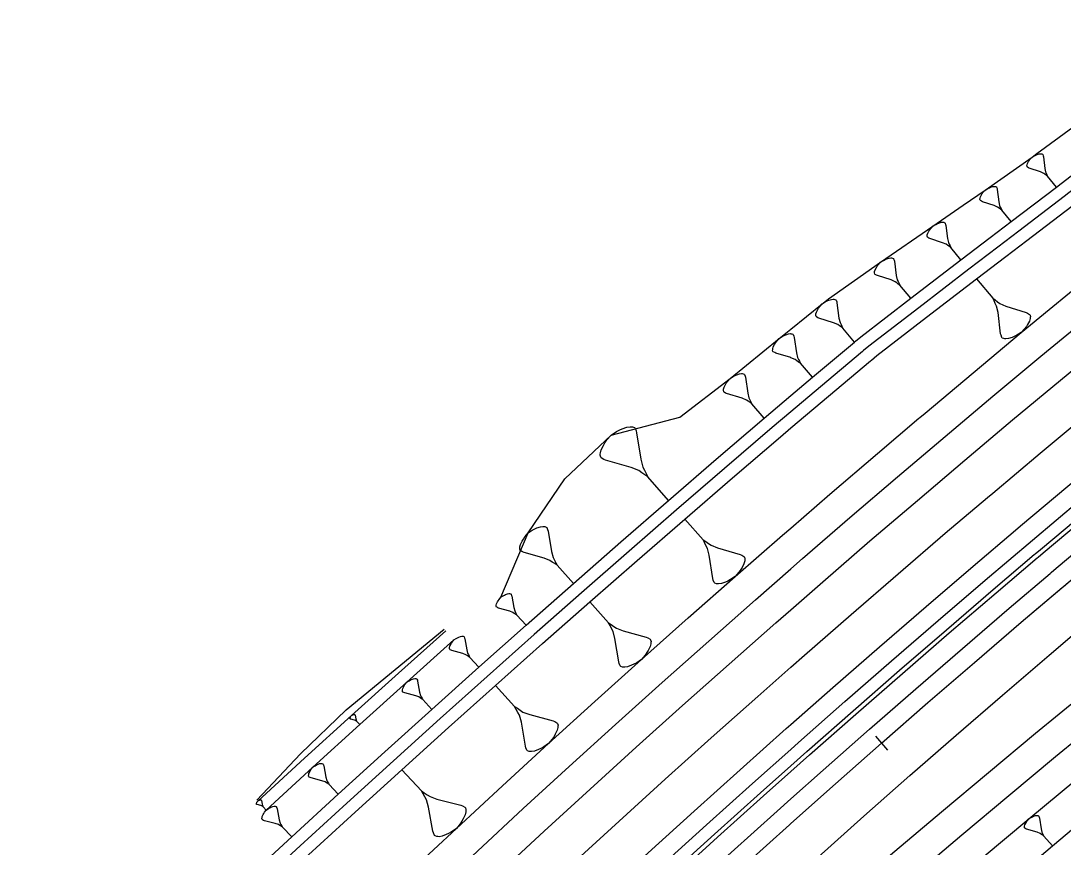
# Model space of a CAD drawing. Extents: x 386614 to 387594, y 803230 to 804419.
# Drawn here: x 387437.5 to 387522.2, y 804332.8 to 804400 of the extents above; entities that cross this region are included whole.
import ezdxf

# ---------------------------------------------------------------- set-up
doc = ezdxf.new("R2010")
doc.units = 0
doc.layers.get('0').update_dxf_attribs({"linetype": 'CONTINUOUS'})

msp = doc.modelspace()

# ---------------------------------------------------------------- linework, layer by layer
at = {"color": 7}
for p, q in [((387519.5879, 804388.934), (387519.7833, 804389.0513)), ((387519.7833, 804389.0513), (387519.9036, 804389.1076)), ((387519.9036, 804389.1076), (387519.999, 804389.1436)), ((387519.999, 804389.1436), (387520.1647, 804389.1953)), ((387520.1647, 804389.1953), (387520.2803, 804389.2063)), ((387520.2803, 804389.2063), (387520.3257, 804389.2017)), ((387520.3257, 804389.2017), (387520.371, 804389.197)), ((387520.371, 804389.197), (387520.4367, 804389.1673)), ((387520.4367, 804389.1673), (387520.457, 804389.1423)), ((387520.457, 804389.1423), (387520.493, 804389.047)), ((387520.493, 804389.047), (387520.5087, 804388.9766)), ((387519.1709, 804388.2209), (387519.1756, 804388.2662)), ((387519.1866, 804388.1506), (387519.1709, 804388.2209)), ((387519.1756, 804388.2662), (387519.1802, 804388.3116)), ((387519.1802, 804388.3116), (387519.2146, 804388.4226)), ((387519.2069, 804388.1256), (387519.1866, 804388.1506)), ((387519.2146, 804388.4226), (387519.2989, 804388.5743)), ((387519.2989, 804388.5743), (387519.3536, 804388.6603)), ((387519.3536, 804388.6603), (387519.4333, 804388.7666)), ((387519.4333, 804388.7666), (387519.5879, 804388.934)), ((387520.5087, 804388.9766), (387520.617, 804388.0262)), ((387519.2929, 804388.0709), (387519.2069, 804388.1256)), ((387519.3586, 804388.0412), (387519.2929, 804388.0709)), ((387520.267, 804387.7415), (387519.3586, 804388.0412)), ((387520.5297, 804387.6228), (387520.267, 804387.7415)), ((387520.636, 804387.5432), (387520.5297, 804387.6228)), ((387520.617, 804388.0262), (387520.6797, 804387.7449)), ((387520.7424, 804387.4635), (387520.636, 804387.5432)), ((387520.6797, 804387.7449), (387520.7361, 804387.6245)), ((387520.7361, 804387.6245), (387520.7924, 804387.5042)), ((387520.8487, 804387.3838), (387520.7424, 804387.4635)), ((387520.7924, 804387.5042), (387520.8487, 804387.3838)), ((387521.5605, 804386.5087), (387520.8487, 804387.3838)), ((387515.9981, 804386.3898), (387516.125, 804386.4499)), ((387516.125, 804386.4499), (387516.2256, 804386.4884)), ((387516.2256, 804386.4884), (387516.4004, 804386.5437)), ((387516.4004, 804386.5437), (387516.5226, 804386.5559)), ((387516.5226, 804386.5559), (387516.5705, 804386.5512)), ((387516.5705, 804386.5512), (387516.6185, 804386.5464)), ((387516.6185, 804386.5464), (387516.688, 804386.5154)), ((387516.688, 804386.5154), (387516.7096, 804386.489)), ((387516.7096, 804386.489), (387516.7481, 804386.3885)), ((387515.3594, 804385.5574), (387515.3641, 804385.6054)), ((387515.3641, 804385.6054), (387515.3999, 804385.7228)), ((387515.3999, 804385.7228), (387515.4884, 804385.8835)), ((387515.4884, 804385.8835), (387515.5457, 804385.9746)), ((387515.5457, 804385.9746), (387515.6295, 804386.0874)), ((387515.6295, 804386.0874), (387515.7922, 804386.2649)), ((387515.7922, 804386.2649), (387515.9981, 804386.3898)), ((387516.7481, 804386.3885), (387516.765, 804386.3142)), ((387516.765, 804386.3142), (387516.8838, 804385.3103)), ((387515.3547, 804385.5095), (387515.3594, 804385.5574)), ((387515.3716, 804385.4353), (387515.3547, 804385.5095)), ((387515.3932, 804385.4089), (387515.3716, 804385.4353)), ((387515.4843, 804385.3515), (387515.3932, 804385.4089)), ((387515.5538, 804385.3205), (387515.4843, 804385.3515)), ((387516.5152, 804385.0079), (387515.5538, 804385.3205)), ((387516.7933, 804384.8837), (387516.5152, 804385.0079)), ((387516.906, 804384.8), (387516.7933, 804384.8837)), ((387516.8838, 804385.3103), (387516.9513, 804385.0133)), ((387517.0188, 804384.7163), (387516.906, 804384.8)), ((387516.9513, 804385.0133), (387517.0113, 804384.8864)), ((387517.0113, 804384.8864), (387517.0714, 804384.7595)), ((387517.0714, 804384.7595), (387517.1315, 804384.6325)), ((387517.1315, 804384.6325), (387517.0188, 804384.7163)), ((387517.8876, 804383.711), (387517.1315, 804384.6325)), ((387511.2766, 804383.0303), (387511.3662, 804383.1523)), ((387511.3662, 804383.1523), (387511.5407, 804383.3445)), ((387511.5407, 804383.3445), (387511.762, 804383.4802)), ((387511.762, 804383.4802), (387511.8985, 804383.5456)), ((387511.8985, 804383.5456), (387512.0068, 804383.5876)), ((387512.0068, 804383.5876), (387512.195, 804383.6482)), ((387512.195, 804383.6482), (387512.3266, 804383.6619)), ((387512.3266, 804383.6619), (387512.3783, 804383.657)), ((387512.3783, 804383.657), (387512.43, 804383.6522)), ((387512.43, 804383.6522), (387512.5051, 804383.6191)), ((387512.5051, 804383.6191), (387512.5285, 804383.5908)), ((387512.5285, 804383.5908), (387512.5705, 804383.4826)), ((387512.5705, 804383.4826), (387512.5891, 804383.4026)), ((387512.5891, 804383.4026), (387512.7223, 804382.3211)), ((387511.073, 804382.5279), (387511.0778, 804382.5796)), ((387511.0916, 804382.448), (387511.073, 804382.5279)), ((387511.0778, 804382.5796), (387511.0827, 804382.6313)), ((387511.0827, 804382.6313), (387511.1207, 804382.7581)), ((387511.115, 804382.4197), (387511.0916, 804382.448)), ((387511.2135, 804382.3583), (387511.115, 804382.4197)), ((387511.1207, 804382.7581), (387511.2152, 804382.9318)), ((387511.2886, 804382.3252), (387511.2135, 804382.3583)), ((387511.2152, 804382.9318), (387511.2766, 804383.0303)), ((387512.3265, 804381.9932), (387511.2886, 804382.3252)), ((387512.7223, 804382.3211), (387512.7966, 804382.0012)), ((387512.627, 804381.8607), (387512.3265, 804381.9932)), ((387512.7489, 804381.771), (387512.627, 804381.8607)), ((387512.8709, 804381.6814), (387512.7489, 804381.771)), ((387512.7966, 804382.0012), (387512.862, 804381.8647)), ((387512.862, 804381.8647), (387512.9274, 804381.7282)), ((387512.9929, 804381.5917), (387512.8709, 804381.6814)), ((387512.9274, 804381.7282), (387512.9929, 804381.5917)), ((387513.8126, 804380.6022), (387512.9929, 804381.5917)), ((387507.2914, 804380.4146), (387507.528, 804380.5613)), ((387507.528, 804380.5613), (387507.6741, 804380.6321)), ((387507.6741, 804380.6321), (387507.7899, 804380.6777)), ((387507.7899, 804380.6777), (387507.9914, 804380.7436)), ((387507.9914, 804380.7436), (387508.1325, 804380.759)), ((387508.1325, 804380.759), (387508.188, 804380.7541)), ((387508.188, 804380.7541), (387508.2434, 804380.7491)), ((387508.2434, 804380.7491), (387508.3242, 804380.714)), ((387508.3242, 804380.714), (387508.3494, 804380.6838)), ((387508.3494, 804380.6838), (387508.395, 804380.5679)), ((387508.395, 804380.5679), (387508.4153, 804380.4823)), ((387506.8038, 804379.6475), (387506.8439, 804379.7837)), ((387506.8439, 804379.7837), (387506.9444, 804379.9704)), ((387506.9444, 804379.9704), (387507.0097, 804380.0764)), ((387507.0097, 804380.0764), (387507.1052, 804380.2076)), ((387507.1052, 804380.2076), (387507.2914, 804380.4146)), ((387508.4153, 804380.4823), (387508.5637, 804379.3232)), ((387506.794, 804379.5366), (387506.7989, 804379.592)), ((387506.8143, 804379.4509), (387506.794, 804379.5366)), ((387506.7989, 804379.592), (387506.8038, 804379.6475)), ((387506.8396, 804379.4207), (387506.8143, 804379.4509)), ((387506.9455, 804379.3554), (387506.8396, 804379.4207)), ((387507.0263, 804379.3203), (387506.9455, 804379.3554)), ((387508.141, 804378.9695), (387507.0263, 804379.3203)), ((387508.4638, 804378.829), (387508.141, 804378.9695)), ((387508.5951, 804378.7334), (387508.4638, 804378.829)), ((387508.5637, 804379.3232), (387508.645, 804378.9805)), ((387508.645, 804378.9805), (387508.7159, 804378.8345)), ((387508.7159, 804378.8345), (387508.7867, 804378.6884)), ((387515.0886, 804379.0621), (387516.3943, 804377.486)), ((387508.7263, 804378.6379), (387508.5951, 804378.7334)), ((387508.8576, 804378.5424), (387508.7263, 804378.6379)), ((387508.7867, 804378.6884), (387508.8576, 804378.5424)), ((387509.7417, 804377.4855), (387508.8576, 804378.5424)), ((387502.5511, 804377.0338), (387502.802, 804377.1912)), ((387502.802, 804377.1912), (387502.957, 804377.2674)), ((387502.957, 804377.2674), (387503.08, 804377.3165)), ((387503.08, 804377.3165), (387503.2941, 804377.3878)), ((387503.2941, 804377.3878), (387503.4441, 804377.405)), ((387503.4441, 804377.405), (387503.5032, 804377.4001)), ((387503.5032, 804377.4001), (387503.5622, 804377.3951)), ((387503.5622, 804377.3951), (387503.6483, 804377.3582)), ((387503.6483, 804377.3582), (387503.6753, 804377.3262)), ((387503.6753, 804377.3262), (387503.7245, 804377.2032)), ((387503.7245, 804377.2032), (387503.7466, 804377.1122)), ((387516.3943, 804377.486), (387516.5886, 804377.3432)), ((387516.4985, 804377.2686), (387516.3943, 804377.486)), ((387516.6027, 804377.0512), (387516.4985, 804377.2686)), ((387516.5886, 804377.3432), (387516.7828, 804377.2004)), ((387516.7828, 804377.2004), (387516.9771, 804377.0576)), ((387502.0368, 804376.2148), (387502.0786, 804376.3599)), ((387502.0786, 804376.3599), (387502.1845, 804376.5591)), ((387502.1845, 804376.5591), (387502.2534, 804376.6723)), ((387502.2534, 804376.6723), (387502.3543, 804376.8124)), ((387502.3543, 804376.8124), (387502.5511, 804377.0338)), ((387503.7466, 804377.1122), (387503.9111, 804375.8798)), ((387516.7069, 804376.8338), (387516.6027, 804377.0512)), ((387516.8253, 804376.3243), (387516.7069, 804376.8338)), ((387517.0374, 804374.6016), (387516.8253, 804376.3243)), ((387516.9771, 804377.0576), (387517.4557, 804376.8466)), ((387517.4557, 804376.8466), (387519.1088, 804376.3177)), ((387519.1088, 804376.3177), (387519.2285, 804376.265)), ((387502.0269, 804376.0967), (387502.0318, 804376.1557)), ((387502.049, 804376.0057), (387502.0269, 804376.0967)), ((387502.0318, 804376.1557), (387502.0368, 804376.2148)), ((387502.0761, 804375.9737), (387502.049, 804376.0057)), ((387502.1892, 804375.9048), (387502.0761, 804375.9737)), ((387502.2753, 804375.8679), (387502.1892, 804375.9048)), ((387503.4633, 804375.501), (387502.2753, 804375.8679)), ((387503.8077, 804375.3534), (387503.4633, 804375.501)), ((387503.9111, 804375.8798), (387503.9996, 804375.5157)), ((387503.9996, 804375.5157), (387504.0758, 804375.3607)), ((387519.3764, 804375.6282), (387519.2259, 804375.3516)), ((387519.2285, 804376.265), (387519.3854, 804376.1672)), ((387519.4369, 804375.8301), (387519.3764, 804375.6282)), ((387519.3854, 804376.1672), (387519.4227, 804376.1222)), ((387519.4227, 804376.1222), (387519.4523, 804375.9948)), ((387519.4446, 804375.9125), (387519.4369, 804375.8301)), ((387519.4523, 804375.9948), (387519.4446, 804375.9125)), ((387499.5946, 804374.5169), (387499.813, 804374.5907)), ((387499.813, 804374.5907), (387499.9663, 804374.6089)), ((387499.9663, 804374.6089), (387500, 804374.6062)), ((387500, 804374.6062), (387500.0267, 804374.6041)), ((387500.0267, 804374.6041), (387500.0871, 804374.5993)), ((387500.0871, 804374.5993), (387500.1752, 804374.5619)), ((387503.9479, 804375.2525), (387503.8077, 804375.3534)), ((387504.0881, 804375.1516), (387503.9479, 804375.2525)), ((387504.0758, 804375.3607), (387504.152, 804375.2057)), ((387504.2283, 804375.0507), (387504.0881, 804375.1516)), ((387504.152, 804375.2057), (387504.2283, 804375.0507)), ((387505.175, 804373.9312), (387504.2283, 804375.0507)), ((387517.067, 804374.4743), (387517.0374, 804374.6016)), ((387518.7074, 804374.6942), (387518.3548, 804374.4781)), ((387518.9853, 804375.0004), (387518.7074, 804374.6942)), ((387519.1281, 804375.1946), (387518.9853, 804375.0004)), ((387519.2259, 804375.3516), (387519.1281, 804375.1946)), ((387498.5751, 804373.5349), (387498.6824, 804373.739)), ((387498.6824, 804373.739), (387498.7524, 804373.8549)), ((387498.7524, 804373.8549), (387498.8549, 804373.9986)), ((387498.8549, 804373.9986), (387499.0552, 804374.2257)), ((387499.0552, 804374.2257), (387499.311, 804374.3876)), ((387499.311, 804374.3876), (387499.4691, 804374.4661)), ((387499.4691, 804374.4661), (387499.5946, 804374.5169)), ((387500.1752, 804374.5619), (387500.203, 804374.5293)), ((387500.203, 804374.5293), (387500.2538, 804374.4038)), ((387500.2538, 804374.4038), (387500.2768, 804374.3109)), ((387500.2768, 804374.3109), (387500.4501, 804373.0519)), ((387517.1339, 804374.3019), (387517.067, 804374.4743)), ((387517.1712, 804374.2568), (387517.1339, 804374.3019)), ((387517.2909, 804374.2041), (387517.1712, 804374.2568)), ((387517.3732, 804374.1964), (387517.2909, 804374.2041)), ((387517.4555, 804374.1886), (387517.3732, 804374.1964)), ((387517.6653, 804374.2105), (387517.4555, 804374.1886)), ((387517.965, 804374.307), (387517.6653, 804374.2105)), ((387518.1374, 804374.3739), (387517.965, 804374.307)), ((387518.3548, 804374.4781), (387518.1374, 804374.3739)), ((387498.5234, 804373.2657), (387498.5282, 804373.326)), ((387498.5464, 804373.1727), (387498.5234, 804373.2657)), ((387498.5282, 804373.326), (387498.533, 804373.3864)), ((387498.533, 804373.3864), (387498.5751, 804373.5349)), ((387498.5742, 804373.1401), (387498.5464, 804373.1727)), ((387498.6901, 804373.0702), (387498.5742, 804373.1401)), ((387498.7782, 804373.0328), (387498.6901, 804373.0702)), ((387499.9941, 804372.6629), (387498.7782, 804373.0328)), ((387500.4501, 804373.0519), (387500.5421, 804372.6802)), ((387500, 804372.6604), (387499.9941, 804372.6629)), ((387500.3466, 804372.5135), (387500, 804372.6604)), ((387500.4903, 804372.4109), (387500.3466, 804372.5135)), ((387500.6341, 804372.3084), (387500.4903, 804372.4109)), ((387500.5421, 804372.6802), (387500.6206, 804372.5221)), ((387500.6206, 804372.5221), (387500.6992, 804372.364)), ((387500.7778, 804372.2059), (387500.6341, 804372.3084)), ((387500.6992, 804372.364), (387500.7778, 804372.2059)), ((387501.7502, 804371.0657), (387500.7778, 804372.2059)), ((387495.3295, 804371.1393), (387495.4912, 804371.2206)), ((387495.4912, 804371.2206), (387495.6196, 804371.2733)), ((387495.6196, 804371.2733), (387495.8431, 804371.3499)), ((387495.8431, 804371.3499), (387496.0001, 804371.3693)), ((387496.0001, 804371.3693), (387496.062, 804371.3647)), ((387496.062, 804371.3647), (387496.1238, 804371.3601)), ((387496.1238, 804371.3601), (387496.2144, 804371.3222)), ((387496.2144, 804371.3222), (387496.243, 804371.289)), ((387496.243, 804371.289), (387496.2956, 804371.1606)), ((387494.5796, 804370.2619), (387494.6886, 804370.4716)), ((387494.6886, 804370.4716), (387494.7597, 804370.5907)), ((387494.7597, 804370.5907), (387494.8641, 804370.7385)), ((387494.8641, 804370.7385), (387495.0682, 804370.9722)), ((387495.0682, 804370.9722), (387495.3295, 804371.1393)), ((387496.2956, 804371.1606), (387496.3196, 804371.0655)), ((387496.3196, 804371.0655), (387496.5035, 804369.7761)), ((387494.5279, 804369.9858), (387494.5325, 804370.0476)), ((387494.5519, 804369.8906), (387494.5279, 804369.9858)), ((387494.5325, 804370.0476), (387494.5371, 804370.1095)), ((387494.5371, 804370.1095), (387494.5796, 804370.2619)), ((387494.5805, 804369.8574), (387494.5519, 804369.8906)), ((387494.6997, 804369.7863), (387494.5805, 804369.8574)), ((387494.7902, 804369.7484), (387494.6997, 804369.7863)), ((387496.038, 804369.3753), (387494.7902, 804369.7484)), ((387496.5035, 804369.7761), (387496.5995, 804369.3956)), ((387496.4, 804369.2238), (387496.038, 804369.3753)), ((387496.5478, 804369.1194), (387496.4, 804369.2238)), ((387496.6956, 804369.0151), (387496.5478, 804369.1194)), ((387496.5995, 804369.3956), (387496.6808, 804369.234)), ((387496.6808, 804369.234), (387496.7621, 804369.0723)), ((387496.8433, 804368.9107), (387496.6956, 804369.0151)), ((387496.7621, 804369.0723), (387496.8433, 804368.9107)), ((387497.8455, 804367.747), (387496.8433, 804368.9107)), ((387486.3191, 804366.8887), (387486.6892, 804367.0196)), ((387486.6892, 804367.0196), (387486.9497, 804367.0543)), ((387486.9497, 804367.0543), (387487.0526, 804367.0476)), ((387487.0526, 804367.0476), (387487.1555, 804367.041)), ((387487.1555, 804367.041), (387487.3065, 804366.9795)), ((387487.3065, 804366.9795), (387487.3545, 804366.9247)), ((387485.0725, 804365.9884), (387485.4079, 804366.3798)), ((387485.4079, 804366.3798), (387485.8395, 804366.6617)), ((387485.8395, 804366.6617), (387486.1067, 804366.7993)), ((387486.1067, 804366.7993), (387486.3191, 804366.8887)), ((387487.3545, 804366.9247), (387487.444, 804366.7123)), ((387487.444, 804366.7123), (387487.4854, 804366.5546)), ((387487.4854, 804366.5546), (387487.8112, 804364.4156)), ((387484.6075, 804365.1922), (387484.7852, 804365.5422)), ((387484.7852, 804365.5422), (387484.9015, 804365.7413)), ((387484.9015, 804365.7413), (387485.0725, 804365.9884)), ((387484.5259, 804364.7326), (387484.5326, 804364.8355)), ((387484.5673, 804364.5749), (387484.5259, 804364.7326)), ((387484.5326, 804364.8355), (387484.5393, 804364.9384)), ((387484.5393, 804364.9384), (387484.6075, 804365.1922)), ((387484.6154, 804364.5202), (387484.5673, 804364.5749)), ((387484.8145, 804364.4039), (387484.6154, 804364.5202)), ((387484.9654, 804364.3424), (387484.8145, 804364.4039)), ((387487.0442, 804363.7423), (387484.9654, 804364.3424)), ((387487.6481, 804363.4964), (387487.0442, 804363.7423)), ((387487.8112, 804364.4156), (387487.9768, 804363.785)), ((387487.9768, 804363.785), (387488.1144, 804363.5178)), ((387487.8952, 804363.3254), (387487.6481, 804363.4964)), ((387488.1424, 804363.1544), (387487.8952, 804363.3254)), ((387488.1144, 804363.5178), (387488.2519, 804363.2505)), ((387488.3895, 804362.9833), (387488.1424, 804363.1544)), ((387488.2519, 804363.2505), (387488.3895, 804362.9833)), ((387490.0727, 804361.0659), (387488.3895, 804362.9833)), ((387491.3921, 804359.5629), (387492.8711, 804357.8781)), ((387478.6759, 804358.4317), (387479.01, 804358.6544)), ((387479.01, 804358.6544), (387479.2171, 804358.7636)), ((387479.2171, 804358.7636), (387479.382, 804358.8348)), ((387479.382, 804358.8348), (387479.6693, 804358.9395)), ((387479.6693, 804358.9395), (387479.872, 804358.9685)), ((387479.872, 804358.9685), (387479.9522, 804358.9641)), ((387479.9522, 804358.9641), (387480.0323, 804358.9596)), ((387480.0323, 804358.9596), (387480.1504, 804358.9129)), ((387480.1504, 804358.9129), (387480.1883, 804358.8705)), ((387480.1883, 804358.8705), (387480.2595, 804358.7057)), ((387480.2595, 804358.7057), (387480.293, 804358.5832)), ((387480.293, 804358.5832), (387480.5626, 804356.9194)), ((387478.0612, 804357.5006), (387478.1971, 804357.7746)), ((387478.1971, 804357.7746), (387478.2862, 804357.9305)), ((387478.2862, 804357.9305), (387478.4176, 804358.1243)), ((387478.4176, 804358.1243), (387478.6759, 804358.4317)), ((387492.8711, 804357.8781), (387493.0883, 804357.7279)), ((387492.992, 804357.6433), (387492.8711, 804357.8781)), ((387493.1129, 804357.4085), (387492.992, 804357.6433)), ((387493.0883, 804357.7279), (387493.3054, 804357.5776)), ((387478.0011, 804357.142), (387478.0056, 804357.2222)), ((387478.0346, 804357.0195), (387478.0011, 804357.142)), ((387478.0056, 804357.2222), (387478.01, 804357.3024)), ((387478.01, 804357.3024), (387478.0612, 804357.5006)), ((387478.0724, 804356.9772), (387478.0346, 804357.0195)), ((387478.2283, 804356.8881), (387478.0724, 804356.9772)), ((387478.3464, 804356.8413), (387478.2283, 804356.8881)), ((387479.9701, 804356.3893), (387478.3464, 804356.8413)), ((387480.5626, 804356.9194), (387480.6963, 804356.4294)), ((387493.2338, 804357.1737), (387493.1129, 804357.4085)), ((387493.3793, 804356.6196), (387493.2338, 804357.1737)), ((387493.3054, 804357.5776), (387493.5226, 804357.4273)), ((387493.5226, 804357.4273), (387494.0532, 804357.2112)), ((387494.0532, 804357.2112), (387495.8798, 804356.6839)), ((387480.4423, 804356.2022), (387479.9701, 804356.3893)), ((387480.6361, 804356.0708), (387480.4423, 804356.2022)), ((387480.8299, 804355.9394), (387480.6361, 804356.0708)), ((387480.6963, 804356.4294), (387480.8054, 804356.2223)), ((387480.8054, 804356.2223), (387480.9146, 804356.0151)), ((387480.9146, 804356.0151), (387481.0237, 804355.808)), ((387493.6655, 804354.7401), (387493.3793, 804356.6196)), ((387495.8798, 804356.6839), (387496.0124, 804356.6299)), ((387496.0124, 804356.6299), (387496.1873, 804356.5277)), ((387496.1873, 804356.5277), (387496.2296, 804356.4796)), ((387496.2542, 804356.1603), (387496.1943, 804355.9372)), ((387496.2296, 804356.4796), (387496.266, 804356.3411)), ((387496.2601, 804356.2507), (387496.2542, 804356.1603)), ((387496.266, 804356.3411), (387496.2601, 804356.2507)), ((387481.0237, 804355.808), (387480.8299, 804355.9394)), ((387482.3491, 804354.3269), (387481.0237, 804355.808)), ((387495.7857, 804355.2376), (387495.491, 804354.8937)), ((387495.936, 804355.4548), (387495.7857, 804355.2376)), ((387496.0381, 804355.6297), (387495.936, 804355.4548)), ((387496.1943, 804355.9372), (387496.0381, 804355.6297)), ((387493.7019, 804354.6016), (387493.6655, 804354.7401)), ((387493.7805, 804354.4149), (387493.7019, 804354.6016)), ((387493.8228, 804354.3668), (387493.7805, 804354.4149)), ((387493.9554, 804354.3128), (387493.8228, 804354.3668)), ((387494.0458, 804354.3069), (387493.9554, 804354.3128)), ((387494.1362, 804354.301), (387494.0458, 804354.3069)), ((387494.3651, 804354.3315), (387494.1362, 804354.301)), ((387494.6903, 804354.4465), (387494.3651, 804354.3315)), ((387494.877, 804354.5251), (387494.6903, 804354.4465)), ((387495.1118, 804354.646), (387494.877, 804354.5251)), ((387495.491, 804354.8937), (387495.1118, 804354.646)), ((387476.7547, 804353.3914), (387476.846, 804353.4315)), ((387476.846, 804353.4315), (387477.0053, 804353.4904)), ((387477.0053, 804353.4904), (387477.1178, 804353.507)), ((387477.1178, 804353.507), (387477.1623, 804353.5047)), ((387477.1623, 804353.5047), (387477.2069, 804353.5025)), ((387477.2069, 804353.5025), (387477.2726, 804353.4768)), ((387477.2726, 804353.4768), (387477.2937, 804353.4534)), ((387477.2937, 804353.4534), (387477.3337, 804353.3621)), ((387476.0859, 804352.5322), (387476.0881, 804352.5767)), ((387476.0881, 804352.5767), (387476.116, 804352.687)), ((387476.116, 804352.687), (387476.1908, 804352.8395)), ((387476.1908, 804352.8395), (387476.2398, 804352.9263)), ((387476.2398, 804352.9263), (387476.3123, 804353.0343)), ((387476.3123, 804353.0343), (387476.455, 804353.2057)), ((387476.455, 804353.2057), (387476.6399, 804353.3303)), ((387476.6399, 804353.3303), (387476.7547, 804353.3914)), ((387477.3337, 804353.3621), (387477.3526, 804353.2941)), ((387477.3526, 804353.2941), (387477.5067, 804352.3708)), ((387483.6828, 804352.8365), (387485.1969, 804351.1445)), ((387476.0836, 804352.4876), (387476.0859, 804352.5322)), ((387476.1025, 804352.4197), (387476.0836, 804352.4876)), ((387476.1236, 804352.3963), (387476.1025, 804352.4197)), ((387476.2105, 804352.3472), (387476.1236, 804352.3963)), ((387476.2762, 804352.3216), (387476.2105, 804352.3472)), ((387477.1791, 804352.0748), (387476.2762, 804352.3216)), ((387477.4419, 804351.9722), (387477.1791, 804352.0748)), ((387477.5498, 804351.8997), (387477.4419, 804351.9722)), ((387477.5067, 804352.3708), (387477.5823, 804352.099)), ((387477.6578, 804351.8272), (387477.5498, 804351.8997)), ((387477.5823, 804352.099), (387477.6434, 804351.9843)), ((387477.6434, 804351.9843), (387477.7046, 804351.8695)), ((387477.7658, 804351.7548), (387477.6578, 804351.8272)), ((387477.7046, 804351.8695), (387477.7658, 804351.7548)), ((387478.5058, 804350.9357), (387477.7658, 804351.7548)), ((387485.1969, 804351.1445), (387485.4183, 804350.9944)), ((387485.3216, 804350.9078), (387485.1969, 804351.1445)), ((387485.4463, 804350.6712), (387485.3216, 804350.9078)), ((387485.4183, 804350.9944), (387485.6397, 804350.8442)), ((387485.571, 804350.4346), (387485.4463, 804350.6712)), ((387485.7237, 804349.8748), (387485.571, 804350.4346)), ((387485.6397, 804350.8442), (387485.8611, 804350.6941)), ((387485.8611, 804350.6941), (387486.4005, 804350.4804)), ((387486.4005, 804350.4804), (387488.2556, 804349.964)), ((387486.0317, 804347.974), (387485.7237, 804349.8748)), ((387488.2556, 804349.964), (387488.3905, 804349.9106)), ((387488.3905, 804349.9106), (387488.5686, 804349.8088)), ((387488.5813, 804349.2108), (387488.4261, 804348.8978)), ((387488.5686, 804349.8088), (387488.6118, 804349.7604)), ((387488.6399, 804349.4373), (387488.5813, 804349.2108)), ((387488.6118, 804349.7604), (387488.65, 804349.6205)), ((387488.6449, 804349.5289), (387488.6399, 804349.4373)), ((387488.65, 804349.6205), (387488.6449, 804349.5289)), ((387488.1743, 804348.4983), (387487.8791, 804348.1471)), ((387488.3244, 804348.7197), (387488.1743, 804348.4983)), ((387488.4261, 804348.8978), (387488.3244, 804348.7197)), ((387486.0699, 804347.834), (387486.0317, 804347.974)), ((387486.1514, 804347.6457), (387486.0699, 804347.834)), ((387486.1946, 804347.5974), (387486.1514, 804347.6457)), ((387486.3295, 804347.544), (387486.1946, 804347.5974)), ((387486.4211, 804347.5389), (387486.3295, 804347.544)), ((387486.5127, 804347.5338), (387486.4211, 804347.5389)), ((387486.7443, 804347.5669), (387486.5127, 804347.5338)), ((387487.0725, 804347.6865), (387486.7443, 804347.5669)), ((387487.2608, 804347.7679), (387487.0725, 804347.6865)), ((387487.4974, 804347.8926), (387487.2608, 804347.7679)), ((387487.8791, 804348.1471), (387487.4974, 804347.8926)), ((387476.0227, 804346.0525), (387477.5775, 804344.3479)), ((387477.5775, 804344.3479), (387477.8039, 804344.1975)), ((387477.7065, 804344.1087), (387477.5775, 804344.3479)), ((387477.8355, 804343.8695), (387477.7065, 804344.1087)), ((387477.8039, 804344.1975), (387478.0303, 804344.0471)), ((387464.2086, 804343.3687), (387464.2091, 804343.3833)), ((387464.2151, 804343.3466), (387464.2086, 804343.3687)), ((387464.2091, 804343.3833), (387464.2096, 804343.3979)), ((387464.2096, 804343.3979), (387464.2182, 804343.434)), ((387464.2221, 804343.3391), (387464.2151, 804343.3466)), ((387464.2182, 804343.434), (387464.242, 804343.4842)), ((387464.2507, 804343.3234), (387464.2221, 804343.3391)), ((387464.242, 804343.4842), (387464.2576, 804343.5129)), ((387464.2723, 804343.3154), (387464.2507, 804343.3234)), ((387464.2576, 804343.5129), (387464.2808, 804343.5485)), ((387464.5686, 804343.2389), (387464.2723, 804343.3154)), ((387464.2808, 804343.5485), (387464.3266, 804343.6052)), ((387464.3266, 804343.6052), (387464.3865, 804343.6468)), ((387464.3865, 804343.6468), (387464.4237, 804343.6673)), ((387464.4237, 804343.6673), (387464.4534, 804343.6808)), ((387464.4534, 804343.6808), (387464.5051, 804343.7008)), ((387464.5051, 804343.7008), (387464.5418, 804343.7068)), ((387464.5418, 804343.7068), (387464.5564, 804343.7062)), ((387464.5564, 804343.7062), (387464.571, 804343.7057)), ((387464.571, 804343.7057), (387464.5926, 804343.6976)), ((387464.5926, 804343.6976), (387464.5996, 804343.6901)), ((387464.5996, 804343.6901), (387464.6131, 804343.6604)), ((387464.6131, 804343.6604), (387464.6196, 804343.6383)), ((387464.6196, 804343.6383), (387464.6743, 804343.3372)), ((387464.6743, 804343.3372), (387464.7002, 804343.2487)), ((387464.7002, 804343.2487), (387464.7208, 804343.2115)), ((387477.9645, 804343.6302), (387477.8355, 804343.8695)), ((387478.1251, 804343.0629), (387477.9645, 804343.6302)), ((387478.0303, 804344.0471), (387478.2567, 804343.8968)), ((387478.2567, 804343.8968), (387478.8069, 804343.6848)), ((387478.8069, 804343.6848), (387480.6967, 804343.1781)), ((387464.6549, 804343.2066), (387464.5686, 804343.2389)), ((387464.6906, 804343.1834), (387464.6549, 804343.2066)), ((387464.7262, 804343.1602), (387464.6906, 804343.1834)), ((387464.7208, 804343.2115), (387464.7413, 804343.1743)), ((387464.7618, 804343.1371), (387464.7262, 804343.1602)), ((387464.7413, 804343.1743), (387464.7618, 804343.1371)), ((387465.0075, 804342.8728), (387464.7618, 804343.1371)), ((387478.4564, 804341.1346), (387478.1251, 804343.0629)), ((387480.6967, 804343.1781), (387480.8343, 804343.1251)), ((387480.8343, 804343.1251), (387481.0163, 804343.0234)), ((387481.035, 804342.4159), (387480.8804, 804342.0964)), ((387481.0163, 804343.0234), (387481.0607, 804342.9747)), ((387481.0923, 804342.6466), (387481.035, 804342.4159)), ((387481.0607, 804342.9747), (387481.1008, 804342.8329)), ((387481.0966, 804342.7397), (387481.0923, 804342.6466)), ((387481.1008, 804342.8329), (387481.0966, 804342.7397)), ((387480.6283, 804341.688), (387480.3318, 804341.3284)), ((387480.7787, 804341.9144), (387480.6283, 804341.688)), ((387480.8804, 804342.0964), (387480.7787, 804341.9144)), ((387478.4966, 804340.9927), (387478.4564, 804341.1346)), ((387478.5812, 804340.8022), (387478.4966, 804340.9927)), ((387478.6256, 804340.7535), (387478.5812, 804340.8022)), ((387478.7631, 804340.7005), (387478.6256, 804340.7535)), ((387479.1843, 804340.7278), (387478.9494, 804340.692)), ((387479.5167, 804340.8525), (387479.1843, 804340.7278)), ((387479.7072, 804340.9371), (387479.5167, 804340.8525)), ((387479.9465, 804341.0661), (387479.7072, 804340.9371)), ((387480.3318, 804341.3284), (387479.9465, 804341.0661)), ((387478.8563, 804340.6962), (387478.7631, 804340.7005)), ((387478.9494, 804340.692), (387478.8563, 804340.6962)), ((387468.4121, 804339.211), (387470.0133, 804337.4888)), ((387470.0133, 804337.4888), (387470.2455, 804337.3377)), ((387470.1471, 804337.2462), (387470.0133, 804337.4888)), ((387470.2455, 804337.3377), (387470.4777, 804337.1867)), ((387456.6092, 804336.4589), (387456.6174, 804336.4951)), ((387456.6174, 804336.4951), (387456.6407, 804336.5456)), ((387456.6407, 804336.5456), (387456.656, 804336.5743)), ((387456.656, 804336.5743), (387456.6789, 804336.6102)), ((387456.6789, 804336.6102), (387456.7241, 804336.6673)), ((387456.7241, 804336.6673), (387456.7836, 804336.7094)), ((387456.7836, 804336.7094), (387456.8206, 804336.7303)), ((387456.8206, 804336.7303), (387456.8502, 804336.7441)), ((387456.8502, 804336.7441), (387456.9018, 804336.7646)), ((387456.9018, 804336.7646), (387456.9384, 804336.7709)), ((387456.9384, 804336.7709), (387456.953, 804336.7705)), ((387456.953, 804336.7705), (387456.9676, 804336.7701)), ((387456.9676, 804336.7701), (387456.9892, 804336.7623)), ((387456.9892, 804336.7623), (387456.9963, 804336.7548)), ((387456.9963, 804336.7548), (387457.0101, 804336.7252)), ((387457.0101, 804336.7252), (387457.0168, 804336.7032)), ((387457.0168, 804336.7032), (387457.0744, 804336.4026)), ((387470.2809, 804337.0037), (387470.1471, 804337.2462)), ((387470.4147, 804336.7611), (387470.2809, 804337.0037)), ((387470.5839, 804336.1844), (387470.4147, 804336.7611)), ((387470.4777, 804337.1867), (387470.7099, 804337.0356)), ((387470.7099, 804337.0356), (387471.2727, 804336.8249)), ((387471.2727, 804336.8249), (387473.2038, 804336.3268)), ((387456.6084, 804336.4297), (387456.6088, 804336.4443)), ((387456.6151, 804336.4077), (387456.6084, 804336.4297)), ((387456.6088, 804336.4443), (387456.6092, 804336.4589)), ((387456.6222, 804336.4002), (387456.6151, 804336.4077)), ((387456.6509, 804336.3848), (387456.6222, 804336.4002)), ((387456.6726, 804336.377), (387456.6509, 804336.3848)), ((387456.9696, 804336.3034), (387456.6726, 804336.377)), ((387457.0563, 804336.2719), (387456.9696, 804336.3034)), ((387457.0921, 804336.249), (387457.0563, 804336.2719)), ((387457.0744, 804336.4026), (387457.1012, 804336.3144)), ((387457.128, 804336.2262), (387457.0921, 804336.249)), ((387457.1012, 804336.3144), (387457.122, 804336.2774)), ((387457.122, 804336.2774), (387457.1429, 804336.2404)), ((387457.1638, 804336.2033), (387457.128, 804336.2262)), ((387457.1429, 804336.2404), (387457.1638, 804336.2033)), ((387457.412, 804335.9414), (387457.1638, 804336.2033)), ((387470.9403, 804334.2223), (387470.5839, 804336.1844)), ((387473.2038, 804336.3268), (387473.3445, 804336.2741)), ((387473.3445, 804336.2741), (387473.5309, 804336.1723)), ((387473.5309, 804336.1723), (387473.5767, 804336.123)), ((387473.6121, 804335.789), (387473.5559, 804335.5533)), ((387473.5767, 804336.123), (387473.619, 804335.9789)), ((387473.6155, 804335.8839), (387473.6121, 804335.789)), ((387473.619, 804335.9789), (387473.6155, 804335.8839)), ((387473.1485, 804334.8075), (387472.8498, 804334.4381)), ((387473.2995, 804335.0397), (387473.1485, 804334.8075)), ((387473.4014, 804335.2262), (387473.2995, 804335.0397)), ((387473.5559, 804335.5533), (387473.4014, 804335.2262)), ((387519.0019, 804334.7368), (387519.0756, 804334.8802)), ((387519.0756, 804334.8802), (387519.1237, 804334.9617)), ((387519.1237, 804334.9617), (387519.1945, 804335.0629)), ((387519.1945, 804335.0629), (387519.333, 804335.223)), ((387519.333, 804335.223), (387519.5108, 804335.3379)), ((387519.5108, 804335.3379), (387519.6208, 804335.3939)), ((387519.6208, 804335.3939), (387519.7082, 804335.4302)), ((387519.7082, 804335.4302), (387519.8604, 804335.4832)), ((387519.8604, 804335.4832), (387519.9675, 804335.497)), ((387519.9675, 804335.497), (387520.0097, 804335.494)), ((387520.0097, 804335.494), (387520.052, 804335.4911)), ((387520.052, 804335.4911), (387520.1139, 804335.4655)), ((387520.1139, 804335.4655), (387520.1335, 804335.443)), ((387520.1335, 804335.443), (387520.1698, 804335.3555)), ((387520.1698, 804335.3555), (387520.1865, 804335.2907)), ((387520.1865, 804335.2907), (387520.3161, 804334.4116)), ((387470.9826, 804334.0782), (387470.9403, 804334.2223)), ((387471.0706, 804333.8848), (387470.9826, 804334.0782)), ((387472.0237, 804333.9452), (387471.6861, 804333.8148)), ((387472.217, 804334.0332), (387472.0237, 804333.9452)), ((387472.4596, 804334.167), (387472.217, 804334.0332)), ((387472.8498, 804334.4381), (387472.4596, 804334.167)), ((387518.9675, 804334.5482), (387518.9705, 804334.5905)), ((387518.9842, 804334.4834), (387518.9675, 804334.5482)), ((387518.9705, 804334.5905), (387518.9734, 804334.6327)), ((387518.9734, 804334.6327), (387519.0019, 804334.7368)), ((387519.0039, 804334.4608), (387518.9842, 804334.4834)), ((387519.0854, 804334.4127), (387519.0039, 804334.4608)), ((387519.1473, 804334.3871), (387519.0854, 804334.4127)), ((387519.9998, 804334.1366), (387519.1473, 804334.3871)), ((387520.2473, 804334.0344), (387519.9998, 804334.1366)), ((387520.3485, 804333.9637), (387520.2473, 804334.0344)), ((387520.3161, 804334.4116), (387520.3829, 804334.1523)), ((387520.4497, 804333.893), (387520.3485, 804333.9637)), ((387520.3829, 804334.1523), (387520.4389, 804334.0423)), ((387520.4389, 804334.0423), (387520.4949, 804333.9323)), ((387520.4949, 804333.9323), (387520.5508, 804333.8222)), ((387471.1164, 804333.8356), (387471.0706, 804333.8848)), ((387471.2571, 804333.7829), (387471.1164, 804333.8356)), ((387471.3521, 804333.7795), (387471.2571, 804333.7829)), ((387471.447, 804333.776), (387471.3521, 804333.7795)), ((387471.6861, 804333.8148), (387471.447, 804333.776)), ((387520.5508, 804333.8222), (387520.4497, 804333.893)), ((387521.2384, 804333.0315), (387520.5508, 804333.8222))]:
    msp.add_line(p, q, dxfattribs=at)
at = {"color": 1}
for p, q in [((387473.0355, 804349.9698), (387473.1915, 804350.0283)), ((387473.1915, 804350.0283), (387473.3017, 804350.0452)), ((387473.3017, 804350.0452), (387473.3454, 804350.0431)), ((387473.3454, 804350.0431), (387473.3891, 804350.0411)), ((387473.3891, 804350.0411), (387473.4536, 804350.0163)), ((387472.2963, 804349.1281), (387472.3232, 804349.2363)), ((387472.3232, 804349.2363), (387472.3957, 804349.3862)), ((387472.3957, 804349.3862), (387472.4434, 804349.4716)), ((387472.4434, 804349.4716), (387472.514, 804349.5778)), ((387472.514, 804349.5778), (387472.6531, 804349.7466)), ((387472.6531, 804349.7466), (387472.8339, 804349.8696)), ((387472.8339, 804349.8696), (387472.9461, 804349.9301)), ((387472.9461, 804349.9301), (387473.0355, 804349.9698)), ((387473.4536, 804350.0163), (387473.4745, 804349.9934)), ((387473.4745, 804349.9934), (387473.5141, 804349.904)), ((387473.5141, 804349.904), (387473.533, 804349.8375)), ((387473.533, 804349.8375), (387473.6884, 804348.9328)), ((387472.2923, 804349.0407), (387472.2943, 804349.0844)), ((387472.3111, 804348.9742), (387472.2923, 804349.0407)), ((387472.2943, 804349.0844), (387472.2963, 804349.1281)), ((387472.332, 804348.9513), (387472.3111, 804348.9742)), ((387472.4174, 804348.9036), (387472.332, 804348.9513)), ((387472.4819, 804348.8787), (387472.4174, 804348.9036)), ((387473.3686, 804348.641), (387472.4819, 804348.8787)), ((387473.6267, 804348.5415), (387473.3686, 804348.641)), ((387473.7329, 804348.471), (387473.6267, 804348.5415)), ((387473.6884, 804348.9328), (387473.7638, 804348.6666)), ((387473.8391, 804348.4004), (387473.7329, 804348.471)), ((387473.7638, 804348.6666), (387473.8243, 804348.5544)), ((387473.8243, 804348.5544), (387473.8848, 804348.4421)), ((387473.9454, 804348.3299), (387473.8391, 804348.4004)), ((387473.8848, 804348.4421), (387473.9454, 804348.3299)), ((387474.6748, 804347.5301), (387473.9454, 804348.3299)), ((387468.4702, 804345.6967), (387468.4966, 804345.8051)), ((387468.4966, 804345.8051), (387468.5684, 804345.9553)), ((387468.5684, 804345.9553), (387468.6157, 804346.0409)), ((387468.6157, 804346.0409), (387468.6858, 804346.1475)), ((387468.6858, 804346.1475), (387468.8241, 804346.3169)), ((387468.8241, 804346.3169), (387469.0043, 804346.4408)), ((387469.0043, 804346.4408), (387469.1162, 804346.5019)), ((387469.1162, 804346.5019), (387469.2054, 804346.542)), ((387469.2054, 804346.542), (387469.3611, 804346.6012)), ((387469.3611, 804346.6012), (387469.4712, 804346.6186)), ((387469.4712, 804346.6186), (387469.5149, 804346.6168)), ((387469.5149, 804346.6168), (387469.5586, 804346.615)), ((387469.5586, 804346.615), (387469.6233, 804346.5904)), ((387469.6233, 804346.5904), (387469.6442, 804346.5677)), ((387469.6442, 804346.5677), (387469.6843, 804346.4785)), ((387469.6843, 804346.4785), (387469.7035, 804346.412)), ((387469.7035, 804346.412), (387469.8633, 804345.508)), ((387468.4666, 804345.6093), (387468.4684, 804345.653)), ((387468.4858, 804345.5429), (387468.4666, 804345.6093)), ((387468.4684, 804345.653), (387468.4702, 804345.6967)), ((387468.5067, 804345.5201), (387468.4858, 804345.5429)), ((387468.5923, 804345.4728), (387468.5067, 804345.5201)), ((387468.657, 804345.4483), (387468.5923, 804345.4728)), ((387469.5448, 804345.2147), (387468.657, 804345.4483)), ((387469.8034, 804345.1165), (387469.5448, 804345.2147)), ((387469.9099, 804345.0465), (387469.8034, 804345.1165)), ((387469.8633, 804345.508), (387469.9399, 804345.2422)), ((387470.0165, 804344.9764), (387469.9099, 804345.0465)), ((387469.9399, 804345.2422), (387470.0009, 804345.1303)), ((387470.0009, 804345.1303), (387470.062, 804345.0183)), ((387470.123, 804344.9064), (387470.0165, 804344.9764)), ((387470.062, 804345.0183), (387470.123, 804344.9064)), ((387470.8563, 804344.1101), (387470.123, 804344.9064)), ((387460.8809, 804338.8994), (387460.9513, 804339.0503)), ((387460.9513, 804339.0503), (387460.9978, 804339.1364)), ((387460.9978, 804339.1364), (387461.0668, 804339.2436)), ((387461.0668, 804339.2436), (387461.2035, 804339.4143)), ((387461.2035, 804339.4143), (387461.3825, 804339.5399)), ((387461.3825, 804339.5399), (387461.4939, 804339.6021)), ((387461.4939, 804339.6021), (387461.5827, 804339.643)), ((387461.5827, 804339.643), (387461.7378, 804339.7037)), ((387461.7378, 804339.7037), (387461.8477, 804339.7221)), ((387461.8477, 804339.7221), (387461.8915, 804339.7208)), ((387461.8915, 804339.7208), (387461.9352, 804339.7194)), ((387461.9352, 804339.7194), (387462.0001, 804339.6954)), ((387462.0001, 804339.6954), (387462.0212, 804339.6729)), ((387462.0212, 804339.6729), (387462.0622, 804339.5841)), ((387462.0622, 804339.5841), (387462.082, 804339.5178)), ((387462.082, 804339.5178), (387462.2503, 804338.6154)), ((387460.8528, 804338.7034), (387460.8542, 804338.7471)), ((387460.8726, 804338.6371), (387460.8528, 804338.7034)), ((387460.8542, 804338.7471), (387460.8556, 804338.7908)), ((387460.8556, 804338.7908), (387460.8809, 804338.8994)), ((387460.8937, 804338.6145), (387460.8726, 804338.6371)), ((387460.9798, 804338.5681), (387460.8937, 804338.6145)), ((387461.0447, 804338.5441), (387460.9798, 804338.5681)), ((387461.9346, 804338.3191), (387461.0447, 804338.5441)), ((387462.1942, 804338.2233), (387461.9346, 804338.3191)), ((387462.3014, 804338.1543), (387462.1942, 804338.2233)), ((387462.2503, 804338.6154), (387462.3295, 804338.3503)), ((387462.3295, 804338.3503), (387462.3916, 804338.239)), ((387462.3916, 804338.239), (387462.4537, 804338.1276)), ((387462.4086, 804338.0853), (387462.3014, 804338.1543)), ((387462.5158, 804338.0162), (387462.4086, 804338.0853)), ((387462.4537, 804338.1276), (387462.5158, 804338.0162)), ((387463.2567, 804337.227), (387462.5158, 804338.0162)), ((387457.1615, 804335.5763), (387457.2076, 804335.6625)), ((387457.2076, 804335.6625), (387457.2761, 804335.7701)), ((387457.2761, 804335.7701), (387457.412, 804335.9414)), ((387457.412, 804335.9414), (387457.5904, 804336.0679)), ((387457.5904, 804336.0679), (387457.7015, 804336.1306)), ((387457.7015, 804336.1306), (387457.7901, 804336.1719)), ((387457.7901, 804336.1719), (387457.9449, 804336.2334)), ((387457.9449, 804336.2334), (387458.0548, 804336.2523)), ((387458.0548, 804336.2523), (387458.0985, 804336.2512)), ((387458.0985, 804336.2512), (387458.1422, 804336.25)), ((387458.1422, 804336.25), (387458.2072, 804336.2264)), ((387458.2072, 804336.2264), (387458.2285, 804336.2039)), ((387458.2285, 804336.2039), (387458.2699, 804336.1153)), ((387458.2699, 804336.1153), (387458.29, 804336.0491)), ((387458.29, 804336.0491), (387458.4627, 804335.1475)), ((387457.0647, 804335.2288), (387457.0659, 804335.2725)), ((387457.0848, 804335.1627), (387457.0647, 804335.2288)), ((387457.0659, 804335.2725), (387457.067, 804335.3163)), ((387457.067, 804335.3163), (387457.0918, 804335.425)), ((387457.1061, 804335.1402), (387457.0848, 804335.1627)), ((387457.0918, 804335.425), (387457.1615, 804335.5763)), ((387457.1923, 804335.0941), (387457.1061, 804335.1402)), ((387457.2573, 804335.0705), (387457.1923, 804335.0941)), ((387458.1484, 804334.8497), (387457.2573, 804335.0705)), ((387458.4084, 804334.7552), (387458.1484, 804334.8497)), ((387458.4627, 804335.1475), (387458.5431, 804334.8828)), ((387458.5431, 804334.8828), (387458.6057, 804334.7718)), ((387458.5159, 804334.6867), (387458.4084, 804334.7552)), ((387458.6234, 804334.6181), (387458.5159, 804334.6867)), ((387458.6057, 804334.7718), (387458.6683, 804334.6607)), ((387458.731, 804334.5496), (387458.6234, 804334.6181)), ((387458.6683, 804334.6607), (387458.731, 804334.5496)), ((387459.4756, 804333.7639), (387458.731, 804334.5496))]:
    msp.add_line(p, q, dxfattribs=at)
at = {"color": 3}
msp.add_line((387506.8711, 804341.9301), (387507.8607, 804340.8028), dxfattribs=at)
at = {"color": 1, "linetype": 'CONTINUOUS'}
for points in [[(387500, 804358.8273), (387503.1668, 804361.5675), (387507.0285, 804364.8769), (387510.4063, 804367.7456), (387510.484, 804367.8113), (387510.9058, 804368.1678), (387514.7988, 804371.4403), (387518.7074, 804374.6942), (387520.9822, 804376.5735), (387522.6313, 804377.9294), (387526.1803, 804380.8286), (387526.564, 804381.1407), (387530.443, 804384.2956), (387534.322, 804387.4505), (387538.201, 804390.6054), (387538.2136, 804390.6156), (387542.08, 804393.7603), (387545.959, 804396.9152), (387549.5028, 804399.7976), (387549.7517, 804400)], [(387500, 804369.5782), (387501.7502, 804371.0657), (387505.175, 804373.9312), (387505.2538, 804373.9968), (387505.6815, 804374.3529), (387509.7417, 804377.4855), (387513.8126, 804380.6022), (387516.1752, 804382.4084), (387517.8876, 804383.711), (387521.5605, 804386.5087), (387521.9536, 804386.8092), (387525.9264, 804389.8488), (387529.8958, 804392.8926), (387533.8617, 804395.9406), (387533.8746, 804395.9505), (387537.8243, 804398.9928), (387539.129, 804400)], [(387451.9511, 804326.7949), (387455.707, 804330.2865), (387459.4756, 804333.7639), (387463.2567, 804337.227), (387467.0503, 804340.6757), (387470.8563, 804344.1101), (387474.6748, 804347.5301), (387478.5058, 804350.9357), (387482.3491, 804354.3269), (387486.2047, 804357.7037), (387490.0727, 804361.0659), (387493.9529, 804364.4137), (387497.8455, 804367.747), (387500, 804369.5782)], [(387500, 804339.5252), (387501.2947, 804340.6782), (387505.0569, 804343.9967), (387508.8349, 804347.2973), (387512.6285, 804350.5799), (387516.4377, 804353.8444), (387519.7697, 804356.6742), (387519.8463, 804356.739), (387520.2624, 804357.0906), (387524.1026, 804360.3187)], [(387500, 804339.0565), (387501.5269, 804340.4163), (387505.2878, 804343.7337), (387509.0645, 804347.0332), (387512.8569, 804350.3147), (387516.6648, 804353.5781), (387519.9957, 804356.407), (387520.0723, 804356.4717), (387520.4883, 804356.8233), (387524.3272, 804360.0502)], [(387437.4887, 804300), (387440.0066, 804302.5629), (387443.588, 804306.1737), (387447.1865, 804309.7674), (387450.8022, 804313.344), (387454.4348, 804316.9033), (387458.0843, 804320.4452), (387461.7506, 804323.9697), (387465.4337, 804327.4768), (387469.1335, 804330.9662), (387472.8498, 804334.4381), (387476.5826, 804337.8921), (387480.3318, 804341.3284), (387484.0973, 804344.7467), (387487.8791, 804348.1471), (387491.677, 804351.5295), (387495.491, 804354.8937), (387499.321, 804358.2397), (387500, 804358.8273)], [(387457.412, 804335.9414), (387461.2035, 804339.4143), (387465.0075, 804342.8728), (387468.8241, 804346.3169), (387472.6531, 804349.7466)], [(387457.9308, 804300), (387460.9748, 804303.0111), (387464.5581, 804306.5221), (387468.1581, 804310.016), (387471.7746, 804313.4926), (387475.4077, 804316.9521), (387479.0572, 804320.3942), (387482.7231, 804323.8188), (387486.4052, 804327.226), (387490.1035, 804330.6156), (387493.8179, 804333.9875), (387497.5484, 804337.3418), (387500, 804339.5252)], [(387458.4285, 804300), (387461.2203, 804302.7617), (387464.8024, 804306.2715), (387468.4012, 804309.7642), (387472.0166, 804313.2397), (387475.6485, 804316.698), (387479.2968, 804320.139), (387482.9614, 804323.5625), (387486.6423, 804326.9685), (387490.3394, 804330.357), (387494.0526, 804333.7278), (387497.7817, 804337.081), (387500, 804339.0565)], [(387500, 804318.6607), (387500.5491, 804319.164), (387504.2759, 804322.4121), (387508.0178, 804325.6422), (387511.7747, 804328.854), (387515.5464, 804332.0477), (387519.333, 804335.223), (387523.1342, 804338.3799)]]:
    msp.add_lwpolyline(points, dxfattribs=at)
at = {"color": 2, "linetype": 'CONTINUOUS'}
for points in [[(387500, 804355.5133), (387500.9613, 804356.3531), (387504.7981, 804359.6731), (387508.6508, 804362.9747), (387512.519, 804366.258), (387516.4029, 804369.5228), (387520.3023, 804372.769), (387524.2171, 804375.9967), (387527.7578, 804378.8891), (387528.1415, 804379.2012), (387532.0205, 804382.3561), (387535.8995, 804385.511), (387539.7785, 804388.6659), (387539.791, 804388.6762), (387543.6574, 804391.8208), (387547.5364, 804394.9757), (387551.4154, 804398.1306), (387553.7138, 804400)], [(387500, 804340.8642), (387500.6314, 804341.4266), (387504.3972, 804344.7483), (387508.1787, 804348.052), (387511.976, 804351.3377), (387515.7888, 804354.6052), (387519.6172, 804357.8546), (387523.461, 804361.0857), (387527.3201, 804364.2985), (387531.1945, 804367.4928), (387534.6986, 804370.3553), (387535.0823, 804370.6674), (387538.9613, 804373.8223), (387542.8403, 804376.9772), (387546.7193, 804380.1321), (387546.7318, 804380.1424), (387550.5982, 804383.2871), (387554.4772, 804386.442), (387558.3562, 804389.5969), (387562.2352, 804392.7518), (387566.1142, 804395.9067), (387569.9932, 804399.0616), (387571.1469, 804400)], [(387500, 804336.847), (387502.6213, 804339.1815), (387506.3763, 804342.4937), (387510.1471, 804345.788), (387513.9336, 804349.0644), (387517.7356, 804352.3226), (387521.0612, 804355.1471), (387521.1377, 804355.2118), (387521.553, 804355.5628), (387525.3859, 804358.7847)], [(387440.9934, 804300), (387441.7858, 804300.8066), (387445.3588, 804304.4089), (387448.9489, 804307.9943), (387452.5561, 804311.5624), (387456.1802, 804315.1134), (387459.8211, 804318.6471), (387463.4789, 804322.1634), (387467.1534, 804325.6622), (387470.8445, 804329.1435), (387474.5521, 804332.6072), (387478.2761, 804336.0531), (387482.0166, 804339.4813), (387485.7733, 804342.8917), (387489.5462, 804346.2841), (387493.3352, 804349.6586), (387497.1403, 804353.0149), (387500, 804355.5133)], [(387500, 804322.0009), (387502.6, 804324.2672), (387506.3507, 804327.5052), (387510.1164, 804330.725), (387513.8971, 804333.9265), (387517.6926, 804337.1096), (387521.5029, 804340.2743), (387525.3279, 804343.4206)], [(387456.5107, 804300), (387456.7033, 804300.1924), (387460.2732, 804303.7237), (387463.8599, 804307.238), (387467.4633, 804310.7352), (387471.0833, 804314.2152), (387474.7198, 804317.6779), (387478.3728, 804321.1233), (387482.0422, 804324.5512), (387485.7278, 804327.9616), (387489.4296, 804331.3544), (387493.1475, 804334.7296), (387496.8815, 804338.087), (387500, 804340.8642)], [(387460.7747, 804300), (387462.3779, 804301.5859), (387465.9544, 804305.0902), (387469.5475, 804308.5774), (387473.1572, 804312.0475), (387476.7834, 804315.5004), (387480.426, 804318.9359), (387484.0849, 804322.3541), (387487.76, 804325.7548), (387491.4513, 804329.138), (387495.1587, 804332.5035), (387498.882, 804335.8514), (387500, 804336.847)]]:
    msp.add_lwpolyline(points, dxfattribs=at)
at = {"color": 7, "linetype": 'CONTINUOUS'}
for points in [[(387500, 804352.1936), (387502.6016, 804354.4665), (387506.4295, 804357.7786), (387510.273, 804361.0725), (387514.1323, 804364.3481), (387518.007, 804367.6053), (387521.8973, 804370.8439), (387525.8029, 804374.064), (387529.3352, 804376.9496), (387529.7189, 804377.2617), (387533.5979, 804380.4166), (387537.4769, 804383.5715), (387541.3559, 804386.7264), (387541.3685, 804386.7367), (387545.2349, 804389.8813), (387549.1139, 804393.0362), (387552.9929, 804396.1912), (387556.8719, 804399.3461), (387557.6759, 804400)], [(387500, 804347.5368), (387501.0986, 804348.5058), (387504.8981, 804351.8252), (387508.7133, 804355.1265), (387512.5442, 804358.4095), (387515.9723, 804361.3206), (387516.3907, 804361.6743), (387520.2528, 804364.9207), (387524.1302, 804368.1487), (387528.0229, 804371.3582), (387531.5437, 804374.2343), (387531.9274, 804374.5464), (387535.8064, 804377.7013), (387539.6854, 804380.8562), (387543.5643, 804384.0111), (387543.5769, 804384.0214), (387547.4433, 804387.166), (387551.3223, 804390.321), (387554.8662, 804393.2033), (387555.2013, 804393.4759), (387559.0803, 804396.6308), (387562.9593, 804399.7857), (387563.2228, 804400)], [(387500, 804342.8698), (387503.4076, 804345.8755), (387507.1945, 804349.184), (387510.9972, 804352.4743), (387514.8154, 804355.7465), (387518.2321, 804358.648), (387518.6492, 804359.0005), (387522.4985, 804362.2362), (387526.3631, 804365.4535), (387530.243, 804368.6524), (387533.7521, 804371.519), (387534.1358, 804371.8311), (387538.0148, 804374.986), (387541.8938, 804378.1409), (387545.7728, 804381.2958), (387545.7854, 804381.3061), (387549.6518, 804384.4508), (387553.5308, 804387.6057), (387557.0746, 804390.488), (387557.4097, 804390.7606), (387561.2887, 804393.9155), (387565.1677, 804397.0704), (387568.7697, 804400)], [(387500, 804334.8384), (387503.6162, 804338.0589), (387507.3659, 804341.3664), (387511.1313, 804344.6561), (387514.9124, 804347.9277), (387518.7089, 804351.1813), (387522.5209, 804354.4168), (387526.3483, 804357.6342), (387530.191, 804360.8332), (387534.0488, 804364.0139), (387537.538, 804366.8642), (387537.9217, 804367.1763), (387541.8007, 804370.3312), (387545.6797, 804373.4861), (387549.5587, 804376.6411), (387549.5713, 804376.6513), (387553.4377, 804379.796), (387557.3166, 804382.9509), (387561.1956, 804386.1058), (387565.0746, 804389.2607), (387568.9536, 804392.4156), (387572.8326, 804395.5705), (387576.7116, 804398.7254), (387578.2787, 804400)], [(387540.7649, 804400), (387538.4552, 804398.217), (387534.5056, 804395.1747), (387534.4927, 804395.1648), (387530.5268, 804392.1168), (387526.5574, 804389.073), (387522.5846, 804386.0334), (387522.1914, 804385.7329), (387518.5219, 804382.938), (387516.8111, 804381.6366), (387514.4506, 804379.8322), (387510.3834, 804376.7185), (387506.3268, 804373.5889), (387505.8995, 804373.2332), (387505.8208, 804373.1677), (387502.3991, 804370.3048), (387500, 804368.2658)], [(387500, 804366.9534), (387503.048, 804369.544), (387506.4665, 804372.4041), (387506.5451, 804372.4696), (387506.972, 804372.825), (387511.025, 804375.9515), (387515.0886, 804379.0621), (387517.4469, 804380.8648), (387519.1562, 804382.1649), (387522.8224, 804384.9571), (387523.2156, 804385.2576), (387527.1884, 804388.2972), (387531.1577, 804391.341), (387535.1237, 804394.389), (387535.1366, 804394.3989), (387539.0862, 804397.4412), (387542.4009, 804400)], [(387500, 804374.9846), (387502.5511, 804377.0338), (387502.6317, 804377.0978), (387503.0722, 804377.4419), (387507.2914, 804380.4146), (387511.5407, 804383.3445), (387514.0059, 804385.0416), (387515.7922, 804386.2649), (387519.5879, 804388.934), (387519.9869, 804389.2274), (387524.0185, 804392.1946)], [(387476.455, 804353.2057), (387478.6759, 804358.4317), (387481.6546, 804362.8374), (387485.4079, 804366.3798), (387490.9792, 804367.8339), (387495.0682, 804370.9722), (387499.0552, 804374.2257), (387500, 804374.9846)], [(387500, 804368.2658), (387498.498, 804366.9892), (387494.6091, 804363.6591), (387490.7324, 804360.3144), (387486.868, 804356.9553), (387483.0159, 804353.5817), (387479.1762, 804350.1937), (387475.3488, 804346.7913), (387471.5338, 804343.3745), (387467.7312, 804339.9434), (387463.9411, 804336.4979), (387460.1634, 804333.0381), (387456.3983, 804329.564), (387452.6458, 804326.0756)], [(387453.3405, 804325.3564), (387457.0897, 804328.8414), (387460.8513, 804332.3122), (387464.6255, 804335.7688), (387468.4121, 804339.211), (387472.2112, 804342.6389), (387476.0227, 804346.0525), (387479.8465, 804349.4517), (387483.6828, 804352.8365), (387487.5313, 804356.2069), (387491.3921, 804359.5629), (387495.2652, 804362.9044), (387499.1505, 804366.2315), (387500, 804366.9534)], [(387444.5069, 804300), (387447.1296, 804302.6442), (387450.7113, 804306.2211), (387454.31, 804309.7809), (387457.9256, 804313.3235), (387461.558, 804316.8489), (387465.2072, 804320.357), (387468.873, 804323.8476), (387472.5554, 804327.3207), (387476.2544, 804330.7763), (387479.9697, 804334.2141), (387483.7014, 804337.6343), (387487.4493, 804341.0367), (387491.2133, 804344.4211), (387494.9935, 804347.7877), (387498.7896, 804351.1361), (387500, 804352.1936)], [(387500, 804330.1326), (387502.2163, 804332.1254), (387505.9377, 804335.4396), (387509.6749, 804338.7361), (387513.4278, 804342.0148), (387517.1962, 804345.2756), (387520.9801, 804348.5183), (387524.3661, 804351.3937)], [(387456.6584, 804336.7366), (387460.1867, 804340.4975), (387463.8913, 804344.0733), (387467.8722, 804347.3505), (387471.8502, 804350.6268)], [(387456.7241, 804336.6673), (387460.5191, 804340.1434), (387464.3266, 804343.6052), (387468.1466, 804347.0525), (387471.9792, 804350.4854)], [(387449.4365, 804300), (387449.6087, 804300.1736), (387453.1786, 804303.7387), (387456.7654, 804307.2868), (387460.3691, 804310.8177), (387463.9896, 804314.3315), (387467.6268, 804317.828), (387471.2805, 804321.3071), (387474.9508, 804324.7688), (387478.6376, 804328.213), (387482.3407, 804331.6396), (387486.06, 804335.0485), (387489.7956, 804338.4396), (387493.5473, 804341.813), (387497.315, 804345.1684), (387500, 804347.5368)], [(387500, 804325.3167), (387500.924, 804326.1222), (387504.6836, 804329.3682), (387508.4582, 804332.5959), (387512.2478, 804335.8052), (387516.0523, 804338.9962), (387519.8716, 804342.1687), (387523.7056, 804345.3227)], [(387454.3879, 804300), (387455.6459, 804301.2563), (387459.2209, 804304.7926), (387462.8127, 804308.3119), (387466.4212, 804311.8141), (387470.0463, 804315.299), (387473.688, 804318.7667), (387477.3462, 804322.2169), (387481.0208, 804325.6497), (387484.7117, 804329.065), (387488.4187, 804332.4626), (387492.142, 804335.8426), (387495.8812, 804339.2048), (387499.6365, 804342.5491), (387500, 804342.8698)], [(387500, 804314.2706), (387502.701, 804316.8049), (387506.3705, 804320.0937), (387510.0592, 804323.361), (387513.7668, 804326.6064), (387517.4932, 804329.83), (387521.2384, 804333.0315), (387525.002, 804336.2109)], [(387462.9076, 804300), (387463.4303, 804300.517), (387467.0016, 804304.0163), (387470.5897, 804307.4986), (387474.1942, 804310.9637), (387477.8152, 804314.4116), (387481.4526, 804317.8423), (387485.1063, 804321.2556), (387488.7762, 804324.6514), (387492.4622, 804328.0298), (387496.1643, 804331.3905), (387499.8823, 804334.7336), (387500, 804334.8384)]]:
    msp.add_lwpolyline(points, dxfattribs=at)
at = {"color": 3, "linetype": 'CONTINUOUS'}
for points in [[(387500, 804334.8384), (387503.6162, 804338.0589), (387507.3659, 804341.3664), (387511.1313, 804344.6561), (387514.9124, 804347.9277), (387518.7089, 804351.1813), (387522.0299, 804354.0018), (387522.1062, 804354.0664), (387522.5209, 804354.4168)], [(387462.9076, 804300), (387463.4303, 804300.517), (387467.0016, 804304.0163), (387470.5897, 804307.4986), (387474.1942, 804310.9637), (387477.8152, 804314.4116), (387481.4526, 804317.8423), (387485.1063, 804321.2556), (387488.7762, 804324.6514), (387492.4622, 804328.0298), (387496.1643, 804331.3905), (387499.8823, 804334.7336), (387500, 804334.8384)]]:
    msp.add_lwpolyline(points, dxfattribs=at)

doc.saveas('drawing.dxf')
